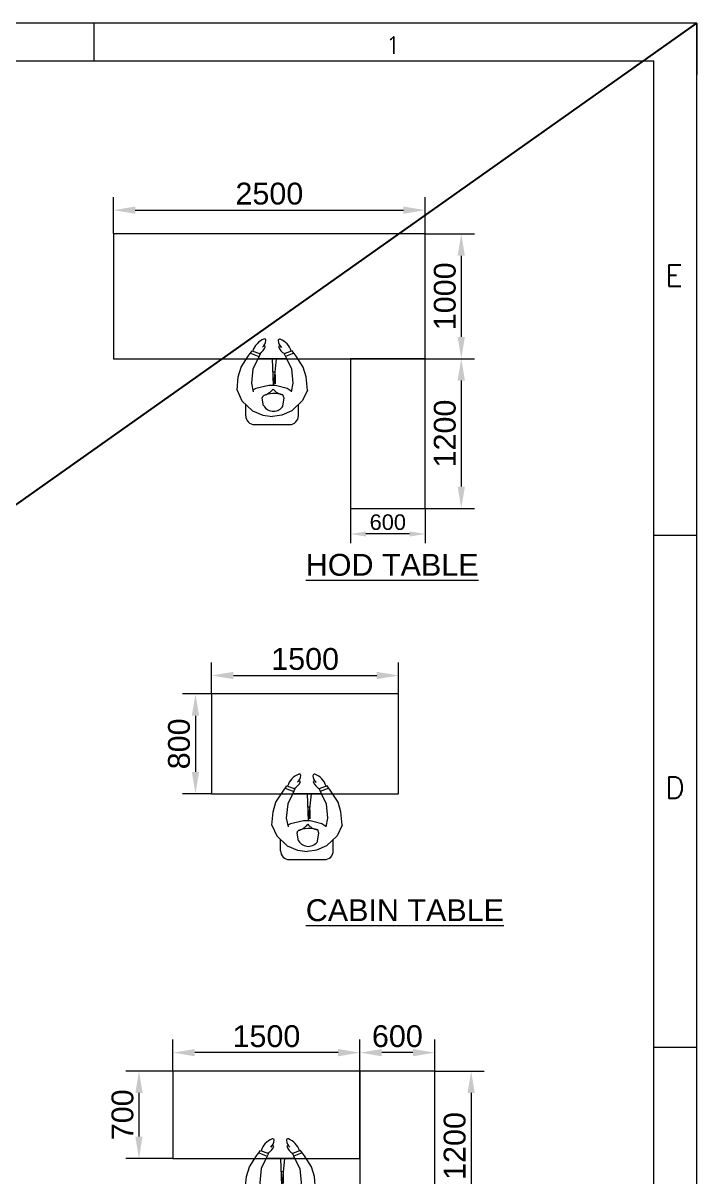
# Model space of a CAD drawing. Header units: millimetres. Extents: x 131588 to 161213, y -145881 to -124325.
# Drawn here: x 155208 to 160612, y -133575 to -124325 of the extents above; entities that cross this region are included whole.
import ezdxf
from ezdxf.enums import TextEntityAlignment as Align

# ---------------------------------------------------------------- set-up
doc = ezdxf.new("R2010")
doc.units = ezdxf.units.MM
doc.header["$MEASUREMENT"] = 0
for name, color, linetype, lineweight in [('DIM', 7, 'Continuous', 20), ('DIMLINE', 10, 'Continuous', 18), ('MAIN', 3, 'Continuous', 30), ('TEXT', 4, 'Continuous', 13), ('TEXT-1', 7, 'Continuous', 20)]:
    doc.layers.add(name, color=color, linetype=linetype, lineweight=lineweight)
doc.layers.add('H', color=7, linetype='Continuous')
doc.styles.add('ROMANS', font='romans.shx')
doc.styles.get("Standard").update_dxf_attribs({"font": ''})
doc.styles.get('Standard').set_extended_font_data('Arial')
doc.dimstyles.new('DIM-50', dxfattribs={"dimscale": 50, "dimtxt": 2.5, "dimasz": 2.5, "dimexe": 1.5, "dimexo": 0.05, "dimgap": 0.6, "dimtad": 1, "dimzin": 9, "dimdsep": 46, "dimtxsty": 'Standard', "dimcen": 0, "dimclrd": 32, "dimclre": 32, "dimadec": 0, "dimazin": 0, "dimtp": 0.1, "dimtm": 0.1, "dimtfac": 0.71, "dimtofl": 0, "dimtmove": 1, "dimatfit": 3, "dimfxl": 1, "dimtolj": 1, "dimtzin": 7, "dimlwd": -1, "dimlwe": -1, "dimarcsym": 1})

# ---------------------------------------------------------------- blocks, each defined once
blk = doc.blocks.new('A4 SHEET')
at = {"layer": 'DIM'}
for p, q in [((15345.06, 1232.71), (13489.34, 1232.71)), ((15035.77, 1232.71), (15035.77, 1213.41)), ((15345.06, 1232.71), (15318.55, 1232.71)), ((15345.06, 1232.71), (15345.06, 1206.2)), ((15345.06, -79.55), (15345.06, 1232.71)), ((13509.22, 1213.41), (15322.97, 1213.41)), ((15322.97, -57.46), (15322.97, 1213.41)), ((15322.97, 970.26), (15345.06, 970.26)), ((15322.97, 707.81), (15345.06, 707.81))]:
    blk.add_line(p, q, dxfattribs=at)
at = {"layer": 'DIM', "style": 'ROMANS'}
for s, height, p in [('1', 8.84, (15185.47, 1214.33)), ('E', 11.05, (15328.83, 1094.47)), ('D', 11.05, (15328.83, 832.01))]:
    blk.add_text(s, height=height, dxfattribs=at).set_placement(p, align=Align.BOTTOM_LEFT)
blk = doc.blocks.new('rr')
at = {"layer": 'TEXT', "color": 7}
for p, q in [((298029.1, -105617.9), (298123, -105617.9)), ((298149.9, -105587.7), (298068.3, -105672.4)), ((298235, -105548.2), (298149.9, -105587.7)), ((298235, -105548.2), (298341.6, -105557.9)), ((298341.6, -105557.9), (298418.6, -105581.4)), ((298418.6, -105581.4), (298506.5, -105637.9)), ((297958.6, -105688.4), (297958.6, -105970.4)), ((298068.3, -105672.4), (298033.7, -105754.1)), ((298289.8, -105664.6), (298220.6, -105678.7)), ((298246.6, -105697.8), (298234.7, -105675.9)), ((298270.2, -105803), (298246.6, -105697.8)), ((298406, -105675.6), (298289.8, -105664.6)), ((298487.7, -105716.4), (298406, -105675.6)), ((298486.5, -105944.6), (298486.5, -105715.8)), ((298525.4, -105733.7), (298487.7, -105716.4)), ((298532, -105656.1), (298504, -105723.9)), ((298506.5, -105637.9), (298550.5, -105669.3)), ((298550.5, -105669.3), (298525.4, -105733.7)), ((298033.7, -105756.4), (298023.5, -105832.5)), ((298108.2, -105761), (298170.1, -105750.9)), ((298170.1, -105750.9), (298189.2, -105757.2)), ((298270.2, -105856.3), (298270.2, -105803)), ((298033.7, -105908.6), (298023.5, -105832.5)), ((298068.3, -105987.9), (298033.7, -105906.3)), ((298246.6, -105948.9), (298270.2, -105856.3)), ((298270.2, -105841.1), (298486.5, -105833.1)), ((298270.2, -105843.2), (298486.5, -105865.6)), ((298358.6, -105852.9), (298285, -105852.9)), ((298381.6, -105837), (298381.6, -105854.8)), ((298150, -106072.7), (298068.3, -105987.9)), ((298108.2, -105915.2), (298170.1, -105925.3)), ((298170.1, -105925.3), (298197.6, -105916.1)), ((298289.8, -105995.8), (298220.6, -105981.7)), ((298224.9, -105982.5), (298246.6, -105948.9)), ((298406, -105984.8), (298289.8, -105995.8)), ((298487.7, -105944), (298406, -105984.8)), ((298525.4, -105926.7), (298487.7, -105944)), ((298532, -106004.3), (298504, -105936.5)), ((298506.5, -106022.5), (298550.5, -105991.1)), ((298550.5, -105991.1), (298525.4, -105926.7)), ((298029.1, -106040.8), (298117, -106040.8)), ((298235, -106112.1), (298150, -106072.7)), ((298341.6, -106102.5), (298418.6, -106079)), ((298418.6, -106079), (298506.5, -106022.5)), ((298235, -106112.1), (298341.6, -106102.5))]:
    blk.add_line(p, q, dxfattribs=at)
for centre, major_axis, start_param, end_param in [((298029.1, -105688.4), (49.8, 49.8), 0.785398, 2.356194), ((298619.9, -105679.3), (73.6, 73.6), 2.838638, 3.585677), ((298505.1, -105816.7), (104.9, 104.9), -0.421869, 0.489767), ((298154.8, -105840.4), (63.7, -63.7), 2.898963, 4.955018), ((297965.9, -105848.8), (170.6, 170.6), -1.068373, -0.39635), ((298370.9, -105697.4), (135.1, 135.1), 2.703582, 3.183333), ((298571.7, -105768), (11.6, 11.6), -1.392775, 0.371356), ((298637.4, -105702), (55.2, 55.2), 3.067512, 3.856448), ((298632.8, -105768.2), (8.31, 8.31), 3.856448, 5.861316), ((298314.8, -105930.8), (83.5, 83.5), 1.454362, 2.231901), ((298619, -105978.6), (73.6, -73.6), 2.697508, 3.444547), ((298504.2, -105841.1), (104.9, -104.9), 5.793418, 6.705054), ((298636.5, -105955.9), (55.2, -55.2), 2.426738, 3.215673), ((298570.7, -105889.9), (11.6, -11.6), 5.911829, 7.67596), ((298631.8, -105889.7), (8.31, -8.31), 0.421869, 2.426738), ((298029.1, -105970.4), (49.8, -49.8), 3.926991, 5.497787)]:
    blk.add_ellipse(centre, major_axis=major_axis, ratio=1, start_param=start_param, end_param=end_param, dxfattribs=at)
blk = doc.blocks.new('*D472')
at = {"layer": 'Defpoints', "color": 0, "ltscale": 100, "transparency": 16777216}
for p in [(158433.3, -125824.9), (155933.3, -126015.8), (158433.3, -126015.8)]:
    blk.add_point(p, dxfattribs=at)
at = {"layer": 'DIMLINE', "color": 32, "linetype": 'ByBlock', "ltscale": 100, "transparency": 16777216}
for p, q in [((155933.3, -126012.3), (155933.3, -125719.9)), ((158433.3, -126012.3), (158433.3, -125719.9)), ((156108.3, -125824.9), (158258.3, -125824.9))]:
    blk.add_line(p, q, dxfattribs=at)
at = {"layer": 'DIMLINE', "color": 32, "ltscale": 100, "transparency": 16777216}
for points in [[(156108.3, -125795.7), (156108.3, -125854), (155933.3, -125824.9)], [(158258.3, -125795.7), (158258.3, -125854), (158433.3, -125824.9)]]:
    blk.add_solid(points, dxfattribs=at)
at = {"layer": 'DIMLINE', "color": 0, "ltscale": 100, "transparency": 16777216, "insert": (157183.3, -125693.5), "char_height": 175, "attachment_point": 5}
blk.add_mtext('\\A1;2500', dxfattribs=at)
blk = doc.blocks.new('*D473')
at = {"layer": 'Defpoints', "color": 0, "ltscale": 100, "transparency": 16777216}
for p in [(158433.3, -126015.8), (158433.3, -127015.8), (158722.4, -127015.8)]:
    blk.add_point(p, dxfattribs=at)
at = {"layer": 'DIMLINE', "color": 32, "linetype": 'ByBlock', "ltscale": 100, "transparency": 16777216}
for p, q in [((158436.8, -126015.8), (158827.4, -126015.8)), ((158722.4, -126190.8), (158722.4, -126840.8)), ((158436.8, -127015.8), (158827.4, -127015.8))]:
    blk.add_line(p, q, dxfattribs=at)
at = {"layer": 'DIMLINE', "color": 32, "ltscale": 100, "transparency": 16777216}
for points in [[(158693.2, -126190.8), (158751.5, -126190.8), (158722.4, -126015.8)], [(158693.2, -126840.8), (158751.5, -126840.8), (158722.4, -127015.8)]]:
    blk.add_solid(points, dxfattribs=at)
at = {"layer": 'DIMLINE', "color": 0, "ltscale": 100, "transparency": 16777216, "insert": (158591, -126515.8), "char_height": 175, "attachment_point": 5, "rotation": 90}
blk.add_mtext('\\A1;1000', dxfattribs=at)
blk = doc.blocks.new('*D474')
at = {"layer": 'Defpoints', "color": 0, "ltscale": 100, "transparency": 16777216}
for p in [(158433.3, -127015.8), (158433.3, -128215.8), (158722.4, -128215.8)]:
    blk.add_point(p, dxfattribs=at)
at = {"layer": 'DIMLINE', "color": 32, "linetype": 'ByBlock', "ltscale": 100, "transparency": 16777216}
for p, q in [((158436.8, -127015.8), (158827.4, -127015.8)), ((158722.4, -127190.8), (158722.4, -128040.8)), ((158436.8, -128215.8), (158827.4, -128215.8))]:
    blk.add_line(p, q, dxfattribs=at)
at = {"layer": 'DIMLINE', "color": 32, "ltscale": 100, "transparency": 16777216}
for points in [[(158693.2, -127190.8), (158751.5, -127190.8), (158722.4, -127015.8)], [(158693.2, -128040.8), (158751.5, -128040.8), (158722.4, -128215.8)]]:
    blk.add_solid(points, dxfattribs=at)
at = {"layer": 'DIMLINE', "color": 0, "ltscale": 100, "transparency": 16777216, "insert": (158591, -127615.8), "char_height": 175, "attachment_point": 5, "rotation": 90}
blk.add_mtext('\\A1;1200', dxfattribs=at)
blk = doc.blocks.new('*D475')
at = {"layer": 'Defpoints', "color": 0, "ltscale": 100, "transparency": 16777216}
for p in [(157833.3, -128215.8), (158433.3, -128215.8), (157833.3, -128421)]:
    blk.add_point(p, dxfattribs=at)
at = {"layer": 'DIMLINE', "color": 32, "linetype": 'ByBlock', "ltscale": 100, "transparency": 16777216}
for p, q in [((157833.3, -128218.3), (157833.3, -128496)), ((158433.3, -128218.3), (158433.3, -128496)), ((158308.3, -128421), (157958.3, -128421))]:
    blk.add_line(p, q, dxfattribs=at)
at = {"layer": 'DIMLINE', "color": 32, "ltscale": 100, "transparency": 16777216}
for points in [[(157958.3, -128400.2), (157958.3, -128441.8), (157833.3, -128421)], [(158308.3, -128400.2), (158308.3, -128441.8), (158433.3, -128421)]]:
    blk.add_solid(points, dxfattribs=at)
at = {"layer": 'DIMLINE', "color": 0, "ltscale": 100, "transparency": 16777216, "insert": (158133.3, -128327.2), "char_height": 125, "attachment_point": 5}
blk.add_mtext('\\A1;600', dxfattribs=at)
blk = doc.blocks.new('*D480')
at = {"layer": 'Defpoints', "color": 0, "ltscale": 100, "transparency": 16777216}
for p in [(158220.2, -129555.6), (156720.2, -129703.7), (158220.2, -129703.7)]:
    blk.add_point(p, dxfattribs=at)
at = {"layer": 'DIMLINE', "color": 32, "linetype": 'ByBlock', "ltscale": 100, "transparency": 16777216}
for p, q in [((156720.2, -129700.2), (156720.2, -129450.6)), ((158220.2, -129700.2), (158220.2, -129450.6)), ((156895.2, -129555.6), (158045.2, -129555.6))]:
    blk.add_line(p, q, dxfattribs=at)
at = {"layer": 'DIMLINE', "color": 32, "ltscale": 100, "transparency": 16777216}
for points in [[(156895.2, -129526.4), (156895.2, -129584.8), (156720.2, -129555.6)], [(158045.2, -129526.4), (158045.2, -129584.8), (158220.2, -129555.6)]]:
    blk.add_solid(points, dxfattribs=at)
at = {"layer": 'DIMLINE', "color": 0, "ltscale": 100, "transparency": 16777216, "insert": (157470.2, -129424.2), "char_height": 175, "attachment_point": 5}
blk.add_mtext('\\A1;1500', dxfattribs=at)
blk = doc.blocks.new('*D481')
at = {"layer": 'Defpoints', "color": 0, "ltscale": 100, "transparency": 16777216}
for p in [(156720.2, -129703.7), (156590.9, -130503.7), (156720.2, -130503.7)]:
    blk.add_point(p, dxfattribs=at)
at = {"layer": 'DIMLINE', "color": 32, "linetype": 'ByBlock', "ltscale": 100, "transparency": 16777216}
for p, q in [((156716.7, -129703.7), (156485.9, -129703.7)), ((156590.9, -129878.7), (156590.9, -130328.7)), ((156716.7, -130503.7), (156485.9, -130503.7))]:
    blk.add_line(p, q, dxfattribs=at)
at = {"layer": 'DIMLINE', "color": 32, "ltscale": 100, "transparency": 16777216}
for points in [[(156561.7, -129878.7), (156620, -129878.7), (156590.9, -129703.7)], [(156561.7, -130328.7), (156620, -130328.7), (156590.9, -130503.7)]]:
    blk.add_solid(points, dxfattribs=at)
at = {"layer": 'DIMLINE', "color": 0, "ltscale": 100, "transparency": 16777216, "insert": (156459.5, -130103.7), "char_height": 175, "attachment_point": 5, "rotation": 90}
blk.add_mtext('\\A1;800', dxfattribs=at)
blk = doc.blocks.new('*D482')
at = {"layer": 'Defpoints', "color": 0, "ltscale": 100, "transparency": 16777216}
for p in [(158509.9, -132727.5), (158509.9, -133927.5), (158801.6, -133927.5)]:
    blk.add_point(p, dxfattribs=at)
at = {"layer": 'DIMLINE', "color": 32, "linetype": 'ByBlock', "ltscale": 100, "transparency": 16777216}
for p, q in [((158513.4, -132727.5), (158906.6, -132727.5)), ((158801.6, -132902.5), (158801.6, -133752.5)), ((158513.4, -133927.5), (158906.6, -133927.5))]:
    blk.add_line(p, q, dxfattribs=at)
at = {"layer": 'DIMLINE', "color": 32, "ltscale": 100, "transparency": 16777216}
for points in [[(158772.4, -132902.5), (158830.7, -132902.5), (158801.6, -132727.5)], [(158772.4, -133752.5), (158830.7, -133752.5), (158801.6, -133927.5)]]:
    blk.add_solid(points, dxfattribs=at)
at = {"layer": 'DIMLINE', "color": 0, "ltscale": 100, "transparency": 16777216, "insert": (158670.2, -133327.5), "char_height": 175, "attachment_point": 5, "rotation": 90}
blk.add_mtext('\\A1;1200', dxfattribs=at)
blk = doc.blocks.new('*D483')
at = {"layer": 'Defpoints', "color": 0, "ltscale": 100, "transparency": 16777216}
for p in [(157909.9, -132579.3), (157909.9, -132727.5), (158509.9, -132727.5)]:
    blk.add_point(p, dxfattribs=at)
at = {"layer": 'DIMLINE', "color": 32, "linetype": 'ByBlock', "ltscale": 100, "transparency": 16777216}
for p, q in [((157909.9, -132724), (157909.9, -132474.3)), ((158509.9, -132724), (158509.9, -132474.3)), ((158334.9, -132579.3), (158084.9, -132579.3))]:
    blk.add_line(p, q, dxfattribs=at)
at = {"layer": 'DIMLINE', "color": 32, "ltscale": 100, "transparency": 16777216}
for points in [[(158084.9, -132550.2), (158084.9, -132608.5), (157909.9, -132579.3)], [(158334.9, -132550.2), (158334.9, -132608.5), (158509.9, -132579.3)]]:
    blk.add_solid(points, dxfattribs=at)
at = {"layer": 'DIMLINE', "color": 0, "ltscale": 100, "transparency": 16777216, "insert": (158209.9, -132448), "char_height": 175, "attachment_point": 5}
blk.add_mtext('\\A1;600', dxfattribs=at)
blk = doc.blocks.new('*D484')
at = {"layer": 'Defpoints', "color": 0, "ltscale": 100, "transparency": 16777216}
for p in [(156409.9, -132579.3), (156409.9, -132727.5), (157909.9, -132727.5)]:
    blk.add_point(p, dxfattribs=at)
at = {"layer": 'DIMLINE', "color": 32, "linetype": 'ByBlock', "ltscale": 100, "transparency": 16777216}
for p, q in [((156409.9, -132724), (156409.9, -132474.3)), ((157909.9, -132724), (157909.9, -132474.3)), ((157734.9, -132579.3), (156584.9, -132579.3))]:
    blk.add_line(p, q, dxfattribs=at)
at = {"layer": 'DIMLINE', "color": 32, "ltscale": 100, "transparency": 16777216}
for points in [[(156584.9, -132550.2), (156584.9, -132608.5), (156409.9, -132579.3)], [(157734.9, -132550.2), (157734.9, -132608.5), (157909.9, -132579.3)]]:
    blk.add_solid(points, dxfattribs=at)
at = {"layer": 'DIMLINE', "color": 0, "ltscale": 100, "transparency": 16777216, "insert": (157159.9, -132448), "char_height": 175, "attachment_point": 5}
blk.add_mtext('\\A1;1500', dxfattribs=at)
blk = doc.blocks.new('*D485')
at = {"layer": 'Defpoints', "color": 0, "ltscale": 100, "transparency": 16777216}
for p in [(156409.9, -132727.5), (156137.6, -133427.5), (156409.9, -133427.5)]:
    blk.add_point(p, dxfattribs=at)
at = {"layer": 'DIMLINE', "color": 32, "linetype": 'ByBlock', "ltscale": 100, "transparency": 16777216}
for p, q in [((156406.4, -132727.5), (156032.6, -132727.5)), ((156137.6, -132902.5), (156137.6, -133252.5)), ((156406.4, -133427.5), (156032.6, -133427.5))]:
    blk.add_line(p, q, dxfattribs=at)
at = {"layer": 'DIMLINE', "color": 32, "ltscale": 100, "transparency": 16777216}
for points in [[(156108.4, -132902.5), (156166.7, -132902.5), (156137.6, -132727.5)], [(156108.4, -133252.5), (156166.7, -133252.5), (156137.6, -133427.5)]]:
    blk.add_solid(points, dxfattribs=at)
at = {"layer": 'DIMLINE', "color": 0, "ltscale": 100, "transparency": 16777216, "insert": (156006.2, -133077.5), "char_height": 175, "attachment_point": 5, "rotation": 90}
blk.add_mtext('\\A1;700', dxfattribs=at)

msp = doc.modelspace()

# ---------------------------------------------------------------- linework, layer by layer
at = {"layer": 'H', "ltscale": 100}
msp.add_line((131587.724, -144849.794), (160612.243, -124325.313), dxfattribs=at)
at = {"layer": 'MAIN', "color": 0, "lineweight": 20}
for points in [[(158433.253, -126015.813), (155933.253, -126015.813), (155933.253, -127015.813), (158433.253, -127015.813)], [(157833.253, -127015.813), (157833.253, -128215.813), (158433.253, -128215.813), (158433.253, -127015.813)], [(158220.221, -129703.712), (156720.221, -129703.712), (156720.221, -130503.712), (158220.221, -130503.712)], [(157909.878, -132727.465), (156409.878, -132727.465), (156409.878, -133427.465), (157909.878, -133427.465)], [(158509.878, -133927.465), (158509.878, -132727.465), (157909.878, -132727.465), (157909.878, -133927.465)]]:
    msp.add_lwpolyline(points, close=True, dxfattribs=at)

# ---------------------------------------------------------------- block references
at = {"layer": 'DIMLINE', "xscale": 15.64053501541963, "yscale": 15.64053501541963, "zscale": 15.64053501541963}
msp.add_blockref('A4 SHEET', (-79392.728, -143605.589), dxfattribs=at)
at = {"layer": 'MAIN', "linetype": 'ByBlock', "lineweight": 20}
for p, rotation in [((51375.955, -425502.314), 89.99999999999999), ((51654.863, -428990.213), 89.99999999999999), ((51442.027, -431913.966), 89.99999999999996)]:
    msp.add_blockref('rr', p, dxfattribs=dict(at, rotation=rotation))

# ---------------------------------------------------------------- texts
at = {"layer": 'TEXT-1', "char_height": 175, "attachment_point": 1}
for s, insert in [('\\pxqc;{\\LHOD TABLE}', (157475.661, -128580.77)), ('\\pxqc;{\\LCABIN TABLE}', (157475.661, -131349.706))]:
    msp.add_mtext(s, dxfattribs=dict(at, insert=insert))

# ---------------------------------------------------------------- dimensions: what is measured, and where the dimension line sits
at = {"layer": 'DIMLINE', "ltscale": 100}
for base, p1, p2, picture, middle in [((158433.253, -125824.853), (155933.253, -126015.813), (158433.253, -126015.813), '*D472', (157183.253, -125693.502)), ((158220.221, -129555.596), (156720.221, -129703.712), (158220.221, -129703.712), '*D480', (157470.221, -129424.246)), ((156409.878, -132579.349), (157909.878, -132727.465), (156409.878, -132727.465), '*D484', (157159.878, -132447.999)), ((157909.878, -132579.349), (158509.878, -132727.465), (157909.878, -132727.465), '*D483', (158209.878, -132447.999))]:
    dim = msp.add_linear_dim(base=base, p1=p1, p2=p2, dimstyle='DIM-50', override={"dimscale": 70}, dxfattribs=at)
    dim.commit()
    dim.dimension.update_dxf_attribs({"geometry": picture, "text_midpoint": middle})
for base, p1, p2, angle, picture, middle in [((158722.361, -127015.813), (158433.253, -126015.813), (158433.253, -127015.813), 90, '*D473', (158591.01, -126515.813)), ((158722.361, -128215.813), (158433.253, -127015.813), (158433.253, -128215.813), 90, '*D474', (158591.01, -127615.813)), ((156590.876, -130503.712), (156720.221, -129703.712), (156720.221, -130503.712), 90, '*D481', (156459.526, -130103.712)), ((156137.559, -133427.465), (156409.878, -132727.465), (156409.878, -133427.465), 270, '*D485', (156006.208, -133077.465)), ((158801.56, -133927.465), (158509.878, -132727.465), (158509.878, -133927.465), 270, '*D482', (158670.21, -133327.465))]:
    dim = msp.add_linear_dim(base=base, p1=p1, p2=p2, angle=angle, dimstyle='DIM-50', override={"dimscale": 70}, dxfattribs=at)
    dim.commit()
    dim.dimension.update_dxf_attribs({"geometry": picture, "text_midpoint": middle})
dim = msp.add_linear_dim(base=(157833.253, -128421.003), p1=(158433.253, -128215.813), p2=(157833.253, -128215.813), dimstyle='DIM-50', dxfattribs=at)
dim.commit()
dim.dimension.update_dxf_attribs({"geometry": '*D475', "text_midpoint": (158133.253, -128327.182)})

doc.saveas('drawing.dxf')
